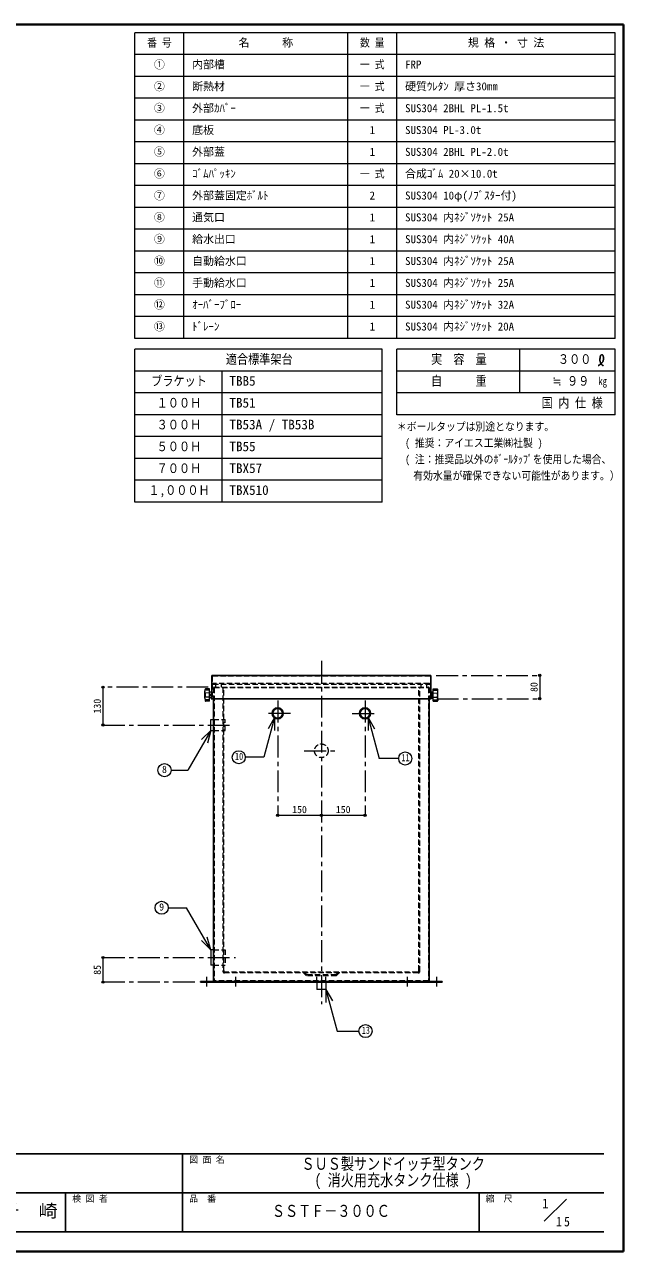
# Model space of a CAD drawing. Units: millimetres at full size, sheet at 1:15. Extents: x -3184 to 2891, y -2037 to 2178.
# Drawn here: x 834 to 2891, y -2037 to 2178 of the extents above; entities that cross this region are included whole.
import ezdxf
from ezdxf.enums import TextEntityAlignment as Align

# ---------------------------------------------------------------- set-up
doc = ezdxf.new("R2010")
doc.units = ezdxf.units.MM
doc.header["$LTSCALE"] = 15
doc.header["$PDMODE"] = 32
doc.header["$PDSIZE"] = 7.5
doc.linetypes.add('CHAIN1', pattern=[8, 5, -1, 1, -1])
doc.linetypes.add('DASHED1', pattern=[1.8, 1.2, -0.6])
doc.layers.add('0-0', color=7, linetype='Continuous', lineweight=18)
doc.styles.add('ＭＳ ゴシック', font='')
doc.styles.get('ＭＳ ゴシック').set_extended_font_data('MS Gothic')

msp = doc.modelspace()

# ---------------------------------------------------------------- linework, layer by layer
at = {"layer": '0-0', "color": 1, "lineweight": 40}
for p, q in [((2890.8, 2177.87), (-3184.2, 2177.87)), ((2890.8, -2037.13), (2890.8, 2177.87)), ((2890.8, -2037.13), (-3184.2, -2037.13))]:
    msp.add_line(p, q, dxfattribs=at)
at = {"layer": '0-0', "color": 3}
for p, q in [((2862.67, 2149.74), (1212.67, 2149.74)), ((1212.67, 1099.74), (1212.67, 2149.74)), ((1381.42, 1099.74), (1381.42, 2149.74)), ((1943.92, 1099.74), (1943.92, 2149.74)), ((2112.67, 1099.74), (2112.67, 2149.74)), ((2862.67, 1099.74), (2862.67, 2149.74)), ((2862.67, 2074.74), (1212.67, 2074.74)), ((2862.67, 1999.74), (1212.67, 1999.74)), ((2862.67, 1924.74), (1212.67, 1924.74)), ((2862.67, 1849.74), (1212.67, 1849.74)), ((2862.67, 1774.74), (1212.67, 1774.74)), ((2862.67, 1699.74), (1212.67, 1699.74)), ((2862.67, 1624.74), (1212.67, 1624.74)), ((2862.67, 1549.74), (1212.67, 1549.74)), ((2862.67, 1474.74), (1212.67, 1474.74)), ((2862.67, 1399.74), (1212.67, 1399.74)), ((2862.67, 1324.74), (1212.67, 1324.74)), ((2862.67, 1249.74), (1212.67, 1249.74)), ((2862.67, 1174.74), (1212.67, 1174.74)), ((2862.67, 1099.74), (1212.67, 1099.74)), ((2062.67, 1062.24), (1212.67, 1062.24)), ((1212.67, 537.24), (1212.67, 1062.24)), ((2062.67, 537.24), (2062.67, 1062.24)), ((2112.67, 837.24), (2112.67, 1062.24)), ((2862.67, 1062.24), (2112.67, 1062.24)), ((2534.55, 912.24), (2534.55, 1062.24)), ((2862.67, 837.24), (2862.67, 1062.24)), ((2062.67, 987.24), (1212.67, 987.24)), ((1512.67, 537.24), (1512.67, 987.24)), ((2862.67, 987.24), (2112.67, 987.24)), ((2062.67, 912.24), (1212.67, 912.24)), ((2862.67, 912.24), (2112.67, 912.24)), ((2062.67, 837.24), (1212.67, 837.24)), ((2862.67, 837.24), (2112.67, 837.24)), ((2062.67, 762.24), (1212.67, 762.24)), ((2062.67, 687.24), (1212.67, 687.24)), ((2062.67, 612.24), (1212.67, 612.24)), ((2062.67, 537.24), (1212.67, 537.24))]:
    msp.add_line(p, q, dxfattribs=at)
at = {"layer": '0-0', "color": 4, "linetype": 'CHAIN1', "lineweight": 9}
for p, q in [((1853.3, -8.13), (1853.3, -1187.13)), ((2247.8, -58.13), (2603.3, -58.13)), ((1464.8, -98.63), (1103.3, -98.63)), ((1703.3, -144.63), (1703.3, -538.63)), ((2003.3, -144.63), (2003.3, -538.63)), ((2249.8, -138.13), (2603.3, -138.13)), ((1747.3, -188.63), (1659.3, -188.63)), ((1959.3, -188.63), (2047.3, -188.63)), ((1103.3, -228.63), (1548.3, -228.63)), ((1794.8, -317.13), (1911.8, -317.13)), ((1103.3, -1027.13), (1558.3, -1027.13)), ((1458.3, -1094.13), (1458.3, -1127.13)), ((1558.3, -1094.13), (1558.3, -1127.13)), ((2148.3, -1094.13), (2148.3, -1127.13)), ((2248.3, -1094.13), (2248.3, -1127.13)), ((1418.3, -1112.13), (1103.3, -1112.13))]:
    msp.add_line(p, q, dxfattribs=at)
at = {"layer": '0-0', "color": 5, "lineweight": 25}
for p, q in [((1476.8, -60.13), (1476.8, -138.13)), ((1478.8, -58.13), (2227.8, -58.13)), ((2229.8, -60.13), (2229.8, -138.13)), ((1476.8, -138.13), (2229.8, -138.13)), ((1483.3, -138.13), (1483.3, -1107.63)), ((2223.3, -1107.63), (2223.3, -138.13)), ((1438.3, -1109.13), (1438.3, -1112.13)), ((2268.3, -1109.13), (1438.3, -1109.13)), ((2268.3, -1112.13), (1438.3, -1112.13)), ((2268.3, -1109.13), (2268.3, -1112.13))]:
    msp.add_line(p, q, dxfattribs=at)
at = {"layer": '0-0', "linetype": 'DASHED1'}
for p, q in [((1478.8, -61.13), (1478.8, -138.13)), ((1479.8, -60.13), (2226.8, -60.13)), ((2227.8, -61.13), (2227.8, -138.13)), ((1481.8, -88.63), (2224.8, -88.63)), ((1483.3, -100.13), (1483.3, -138.13)), ((2221.8, -85.63), (1484.8, -85.63)), ((1484.8, -98.63), (2221.8, -98.63)), ((1484.8, -100.88), (1484.8, -1106.88)), ((1485.55, -100.13), (2221.05, -100.13)), ((1490.8, -98.63), (1490.8, -88.63)), ((1515.3, -100.13), (1515.3, -1075.13)), ((1518.3, -1072.13), (1518.3, -98.63)), ((2188.3, -1072.13), (2188.3, -98.63)), ((2191.3, -1075.13), (2191.3, -100.13)), ((2215.8, -98.63), (2215.8, -88.63)), ((2221.8, -100.88), (2221.8, -1106.88)), ((2223.3, -100.13), (2223.3, -138.13)), ((2186.3, -1080.13), (1520.3, -1080.13)), ((2183.3, -1077.13), (1523.3, -1077.13)), ((2221.05, -1107.63), (1485.55, -1107.63)), ((1503.3, -1107.63), (1503.3, -1109.13)), ((1551.3, -1109.13), (1551.3, -1112.13)), ((1565.3, -1109.13), (1565.3, -1112.13)), ((2141.3, -1109.13), (2141.3, -1112.13)), ((2155.3, -1109.13), (2155.3, -1112.13)), ((2203.3, -1107.63), (2203.3, -1109.13))]:
    msp.add_line(p, q, dxfattribs=at)
at = {"layer": '0-0', "color": 4, "lineweight": 9}
for p, q in [((2603.3, -58.13), (2603.3, -138.13)), ((1103.3, -98.63), (1103.3, -228.63)), ((1703.3, -538.63), (1853.3, -538.63)), ((1853.3, -538.63), (2003.3, -538.63)), ((1103.3, -1027.13), (1103.3, -1112.13))]:
    msp.add_line(p, q, dxfattribs=at)
at = {"layer": '0-0'}
for p, q in [((1453.3, -136.87), (1453.3, -114.39)), ((1453.31, -113.87), (1453.7, -106.48)), ((1469.3, -108.7), (1454.75, -109.18)), ((1469.3, -118.78), (1454.75, -118.29)), ((1468.78, -104.17), (1455.63, -104.59)), ((1469.3, -146.59), (1469.3, -104.67)), ((1474.84, -116.09), (1469.3, -115.63)), ((1472.05, -123.28), (1472.05, -127.98)), ((1472.67, -122.63), (1475.3, -122.63)), ((1472.67, -125.63), (1475.3, -125.63)), ((1475.3, -113.13), (1476.8, -113.13)), ((1475.3, -113.13), (1475.3, -138.13)), ((2231.3, -113.13), (2229.8, -113.13)), ((2233.92, -122.63), (2231.3, -122.63)), ((2233.92, -125.63), (2231.3, -125.63)), ((2231.76, -116.09), (2237.3, -115.63)), ((2234.55, -123.28), (2234.55, -127.98)), ((2237.3, -146.59), (2237.3, -104.67)), ((2237.3, -108.7), (2251.85, -109.18)), ((2237.3, -118.78), (2251.85, -118.29)), ((2237.81, -104.17), (2250.96, -104.59)), ((2253.28, -113.87), (2252.89, -106.48)), ((2253.3, -136.87), (2253.3, -114.39)), ((1453.31, -137.39), (1453.7, -144.78)), ((1469.3, -132.48), (1454.75, -132.97)), ((1469.3, -142.56), (1454.75, -142.08)), ((1468.78, -147.09), (1455.63, -146.67)), ((1474.84, -135.17), (1469.3, -135.63)), ((1472.67, -128.63), (1475.3, -128.63)), ((1475.3, -138.13), (1476.8, -138.13)), ((2233.92, -128.63), (2231.3, -128.63)), ((2231.76, -135.17), (2237.3, -135.63)), ((2237.3, -132.48), (2251.85, -132.97)), ((2237.3, -142.56), (2251.85, -142.08)), ((2237.81, -147.09), (2250.96, -146.67)), ((2253.28, -137.39), (2252.89, -144.78)), ((1692.74, -202.38), (1656.05, -339.3)), ((1692.74, -202.38), (1670.24, -241.35)), ((1692.74, -202.38), (1692.74, -247.38)), ((2013.86, -202.38), (2013.86, -247.38)), ((2013.86, -202.38), (2036.36, -241.35)), ((2013.86, -202.38), (2051.68, -343.53)), ((1473.83, -246.97), (1395, -383.52)), ((1473.83, -246.97), (1442.01, -278.79)), ((1473.83, -246.97), (1462.19, -290.44)), ((1473.3, -247.63), (1483.3, -247.63)), ((1656.05, -339.3), (1592.13, -339.3)), ((2118.91, -343.53), (2051.68, -343.53)), ((1336.92, -383.52), (1395, -383.52)), ((1327.33, -856.45), (1390.05, -856.45)), ((1473.3, -1000.63), (1390.05, -856.45)), ((1473.3, -1000.63), (1441.48, -968.81)), ((1473.3, -1000.63), (1461.65, -957.16)), ((1483.3, -1000.63), (1473.3, -1000.63)), ((1473.3, -1000.63), (1473.3, -1053.63)), ((1483.3, -1053.63), (1473.3, -1053.63)), ((1837.8, -1112.13), (1837.8, -1137.13)), ((1868.8, -1137.13), (1837.8, -1137.13)), ((1868.69, -1136.95), (1891.19, -1175.92)), ((1868.69, -1136.95), (1868.69, -1181.95)), ((1868.8, -1112.13), (1868.8, -1137.13)), ((2618.97, -1932.89), (2694.73, -1857.13))]:
    msp.add_line(p, q, dxfattribs=at)
at = {"layer": '0-0', "color": 4, "linetype": 'DASHED1', "lineweight": 9}
for p, q in [((1510.8, -98.63), (1510.8, -88.63)), ((2195.8, -98.63), (2195.8, -88.63)), ((1483.3, -209.63), (1523.3, -209.63)), ((1523.3, -247.63), (1523.3, -209.63)), ((1483.3, -247.63), (1523.3, -247.63)), ((1483.3, -1000.63), (1523.3, -1000.63)), ((1523.3, -1000.63), (1523.3, -1053.63)), ((1483.3, -1053.63), (1523.3, -1053.63)), ((1792.06, -1080.13), (1802.06, -1090.13)), ((1793.3, -1077.13), (1803.3, -1087.13)), ((1903.3, -1087.13), (1803.3, -1087.13)), ((1837.8, -1112.13), (1837.8, -1087.13)), ((1868.8, -1112.13), (1868.8, -1087.13)), ((1913.3, -1077.13), (1903.3, -1087.13)), ((1451.3, -1109.13), (1451.3, -1112.13)), ((1465.3, -1109.13), (1465.3, -1112.13)), ((2241.3, -1109.13), (2241.3, -1112.13)), ((2255.3, -1109.13), (2255.3, -1112.13))]:
    msp.add_line(p, q, dxfattribs=at)
at = {"layer": '0-0', "color": 6, "lineweight": 25}
for p, q in [((-3116.7, -1701.77), (2823.3, -1701.77)), ((1376.87, -1969.63), (1376.87, -1701.77)), ((2823.3, -1835.7), (-230.27, -1835.7)), ((975.08, -1969.63), (975.08, -1835.7)), ((2394.73, -1969.63), (2394.73, -1835.7)), ((2823.3, -1969.63), (-3116.7, -1969.63))]:
    msp.add_line(p, q, dxfattribs=at)
at = {"layer": '0-0', "color": 5, "lineweight": 25}
for points in [[(2804.18, 1006.17), (2805.16, 1006.74), (2806.85, 1007.72), (2808.51, 1008.72), (2810.16, 1009.77), (2811.77, 1010.86), (2813.33, 1012.03), (2814.22, 1012.75), (2814.87, 1013.31), (2815.95, 1014.31), (2816.98, 1015.37), (2817.94, 1016.49), (2818.81, 1017.67), (2819.58, 1018.91), (2819.97, 1019.66), (2820.25, 1020.27), (2820.68, 1021.35), (2821.04, 1022.46), (2821.33, 1023.59), (2821.55, 1024.74), (2821.71, 1025.89), (2821.78, 1026.56), (2821.83, 1027.26), (2821.88, 1028.45), (2821.89, 1029.64), (2821.88, 1030.84), (2821.84, 1032.04), (2821.8, 1033.25), (2821.78, 1033.96), (2821.76, 1034.71), (2821.71, 1035.99), (2821.61, 1037.27), (2821.41, 1038.52), (2821.07, 1039.73), (2820.54, 1040.89), (2820.14, 1041.53), (2819.88, 1041.87), (2819.37, 1042.43), (2818.81, 1042.92), (2818.21, 1043.33)], [(2818.21, 1043.33), (2817.57, 1043.64), (2816.91, 1043.8), (2816.52, 1043.83), (2816.2, 1043.81), (2815.65, 1043.69), (2815.11, 1043.48), (2814.59, 1043.19), (2814.1, 1042.83), (2813.64, 1042.43), (2813.39, 1042.18), (2813.05, 1041.79), (2812.53, 1041.08), (2812.1, 1040.33), (2811.74, 1039.54), (2811.45, 1038.73), (2811.21, 1037.9), (2811.09, 1037.42), (2810.96, 1036.8), (2810.77, 1035.75), (2810.62, 1034.68), (2810.51, 1033.61), (2810.41, 1032.54), (2810.32, 1031.46), (2810.27, 1030.84), (2810.21, 1030.09), (2810.1, 1028.81), (2810.01, 1027.52), (2809.96, 1026.24), (2809.96, 1024.95), (2810.03, 1023.68), (2810.1, 1022.94), (2810.2, 1022.31), (2810.42, 1021.21), (2810.7, 1020.13), (2811.03, 1019.06), (2811.41, 1018), (2811.82, 1016.96), (2812.08, 1016.37), (2812.27, 1015.94)], [(2812.27, 1015.94), (2812.61, 1015.2), (2812.97, 1014.48), (2813.34, 1013.76), (2813.73, 1013.05), (2814.14, 1012.34), (2814.38, 1011.93), (2814.67, 1011.45), (2815.2, 1010.64), (2815.76, 1009.85), (2816.37, 1009.11), (2817.02, 1008.42), (2817.73, 1007.8), (2818.16, 1007.49), (2818.54, 1007.25), (2819.21, 1006.89), (2819.92, 1006.57), (2820.65, 1006.29), (2821.4, 1006.04), (2822.16, 1005.81), (2822.6, 1005.68)]]:
    msp.add_lwpolyline(points, dxfattribs=at)
at = {"layer": '0-0'}
for points in [[(2231.3, -113.13), (2231.3, -138.13), (2229.8, -138.13)], [(1473.3, -247.63), (1473.3, -209.63), (1483.3, -209.63)], [(1868.69, -1136.95), (1907.06, -1280.15), (1982.51, -1280.15)]]:
    msp.add_lwpolyline(points, dxfattribs=at)
at = {"layer": '0-0', "color": 4, "linetype": 'DASHED1', "lineweight": 9}
msp.add_lwpolyline([(1914.54, -1080.13), (1904.54, -1090.13), (1802.06, -1090.13)], dxfattribs=at)
at = {"layer": '0-0', "color": 5, "lineweight": 25}
for centre, radius in [((1703.3, -188.63), 19), ((1703.3, -188.63), 17), ((2003.3, -188.63), 19), ((2003.3, -188.63), 17)]:
    msp.add_circle(centre, radius, dxfattribs=at)
at = {"layer": '0-0', "color": 4, "linetype": 'DASHED1', "lineweight": 9}
msp.add_circle((1853.3, -317.13), 23.5, dxfattribs=at)
at = {"layer": '0-0'}
for centre in [(1569.63, -339.3), (2141.41, -343.53), (1314.42, -383.52), (1304.83, -856.45), (2005.01, -1280.15)]:
    msp.add_circle(centre, 22.5, dxfattribs=at)
at = {"layer": '0-0', "color": 5, "lineweight": 25}
for centre, radius, start, end in [((1478.8, -60.13), 2, 90, 180), ((2227.8, -60.13), 2, 0, 90), ((1484.8, -1107.63), 1.5, 180, 270), ((2221.8, -1107.63), 1.5, 270, 0)]:
    msp.add_arc(centre, radius, start, end, dxfattribs=at)
at = {"layer": '0-0', "linetype": 'DASHED1'}
for centre, radius, start, end in [((1479.8, -61.13), 1, 90, 180), ((2226.8, -61.13), 1, 0, 90), ((1484.8, -91.63), 6, 90, 180), ((1481.8, -91.63), 3, 90, 180), ((1484.8, -100.13), 1.5, 90, 180), ((1485.55, -100.88), 0.75, 90, 180), ((2221.05, -100.88), 0.75, 0, 90), ((2221.8, -91.63), 6, 0, 90), ((2221.8, -100.13), 1.5, 0, 90), ((2224.8, -91.63), 3, 0, 90), ((1520.3, -1075.13), 5, 180, 270), ((1523.3, -1072.13), 5, 180, 270), ((2183.3, -1072.13), 5, 270, 0), ((2186.3, -1075.13), 5, 270, 0), ((1485.55, -1106.88), 0.75, 180, 270), ((2221.05, -1106.88), 0.75, 270, 0)]:
    msp.add_arc(centre, radius, start, end, dxfattribs=at)
at = {"layer": '0-0'}
for centre, radius, start, end in [((1463.3, -114.39), 10, 176.98087, 180), ((1455.7, -106.59), 2, 91.84585, 176.98087), ((1508.13, -125.63), 54.34, 172.70127, 187.29873), ((1454.73, -118.79), 0.5, 88.09085, 172.70127), ((1456.37, -106.13), 2.07, 141.26695, 176.97243), ((1464.26, -106.21), 9.96, 178.90936, 197.37998), ((1468.8, -104.67), 0.5, 0, 91.84585), ((1474.15, -124.13), 2.11, 134.62454, 225.37546), ((1473.61, -124.16), 1.79, 121.62812, 150.75937), ((1474.15, -127.13), 2.11, 134.62454, 225.37546), ((1474.8, -116.59), 0.5, 0, 85.23636), ((2231.8, -116.59), 0.5, 94.76364, 180), ((2232.98, -124.16), 1.79, 29.24063, 58.37188), ((2232.44, -124.13), 2.11, 314.62454, 45.37546), ((2232.44, -127.13), 2.11, 314.62454, 45.37546), ((2237.8, -104.67), 0.5, 88.15415, 180), ((2250.9, -106.59), 2, 3.01913, 88.15415), ((2242.34, -106.21), 9.96, 342.62002, 1.09064), ((2251.86, -118.79), 0.5, 7.29873, 91.90915), ((2250.23, -106.13), 2.07, 3.02757, 38.73305), ((2198.46, -125.63), 54.34, 352.70127, 7.29873), ((2243.3, -114.39), 10, 0, 3.01913), ((1463.3, -136.87), 10, 180, 183.01913), ((1455.7, -144.67), 2, 183.01913, 268.15415), ((1454.73, -132.47), 0.5, 187.29873, 271.90915), ((1464.26, -145.05), 9.96, 162.62002, 181.09064), ((1456.37, -145.13), 2.07, 183.02757, 218.73305), ((1468.8, -146.59), 0.5, 268.15415, 0), ((1473.61, -127.1), 1.79, 209.24063, 238.37188), ((1474.8, -134.67), 0.5, 274.76364, 0), ((2231.8, -134.67), 0.5, 180, 265.23636), ((2232.98, -127.1), 1.79, 301.62812, 330.75937), ((2237.8, -146.59), 0.5, 180, 271.84585), ((2250.9, -144.67), 2, 271.84585, 356.98087), ((2251.86, -132.47), 0.5, 268.09085, 352.70127), ((2242.34, -145.05), 9.96, 358.90936, 17.37998), ((2250.23, -145.13), 2.07, 321.26695, 356.97243), ((2243.3, -136.87), 10, 356.98087, 0)]:
    msp.add_arc(centre, radius, start, end, dxfattribs=at)
at = {"layer": '0-0', "color": 1}
for p in [(2603.3, -58.13), (1103.3, -98.63), (2603.3, -138.13), (1103.3, -228.63), (1703.3, -538.63), (1853.3, -538.63), (2003.3, -538.63), (1103.3, -1027.13), (1103.3, -1112.13)]:
    msp.add_point(p, dxfattribs=at)

# ---------------------------------------------------------------- texts
at = {"layer": '0-0', "style": 'ＭＳ ゴシック'}
for s, height, width, p in [('番 号', 27.49, 0.9, (1254.86, 2093.49)), ('数 量', 27.49, 0.9, (1986.11, 2093.49)), ('一 式', 27.49, 0.9, (1986.11, 2018.49)), ('一 式', 27.49, 0.9, (1986.11, 1943.49)), ('一 式', 27.49, 0.9, (1986.11, 1868.49)), ('一 式', 27.49, 0.9, (1986.11, 1643.49)), ('適合標準架台', 32.99, 0.85, (1525.17, 1002.24)), ('実\u3000容\u3000量', 32.99, 0.85, (2229.86, 1002.24)), ('３００', 32.99, 0.85, (2665.8, 1002.24)), ('ブラケット', 32.99, 0.85, (1268.92, 927.24)), ('自\u3000\u3000\u3000重', 32.99, 0.85, (2229.86, 927.24)), ('≒ ９９', 32.99, 0.85, (2647.05, 927.24)), ('kg', 27.49, 0.8, (2804.55, 930.99)), ('１００Ｈ', 32.99, 0.85, (1287.67, 852.24)), ('国 内 仕 様', 32.99, 0.85, (2609.55, 852.24)), ('３００Ｈ', 32.99, 0.85, (1287.67, 777.24)), ('＊ボールタップは別途となります。', 27.49, 0.9, (2112.67, 774.74)), ('５００Ｈ', 32.99, 0.85, (1287.67, 702.24)), ('( 推奨：アイエス工業㈱社製 )', 27.49, 0.9, (2140.8, 718.49)), ('( 注：推奨品以外のﾎﾞｰﾙﾀｯﾌﾟを使用した場合、', 27.49, 0.9, (2140.8, 662.24)), ('７００Ｈ', 32.99, 0.85, (1287.67, 627.24)), ('有効水量が確保できない可能性があります。）', 27.49, 0.9, (2168.92, 605.99)), ('１,０００Ｈ', 32.99, 0.85, (1259.55, 552.24)), ('10', 24.74, 0.8, (1556.51, -356.17)), ('11', 24.74, 0.8, (2128.28, -360.4)), ('13', 24.74, 0.8, (1991.88, -1297.02)), ('ＳＵＳ製サンドイッチ型タンク', 41.24, 0.8, (1785.08, -1768.74)), ('( 消火用充水タンク仕様 )', 41.24, 0.8, (1830.08, -1824.99)), ('千\u3000崎', 43.99, 1.1, (750.08, -1932.67)), ('ＳＳＴＦ－３００Ｃ', 41.24, 0.8, (1683.3, -1930.79))]:
    msp.add_text(s, height=height, dxfattribs=dict(at, width=width)).set_placement(p, align=Align.BOTTOM_LEFT)
for s, height, p in [('名\u3000\u3000\u3000称', 27.49, (1568.92, 2093.49)), ('規 格 ・ 寸 法', 27.49, (2356.42, 2093.49)), ('①', 27.49, (1278.3, 2018.49)), ('内部槽', 27.49, (1409.55, 2018.49)), ('FRP', 27.49, (2140.8, 2018.49)), ('②', 27.49, (1278.3, 1943.49)), ('断熱材', 27.49, (1409.55, 1943.49)), ('硬質ｳﾚﾀﾝ 厚さ30㎜', 27.49, (2140.8, 1943.49)), ('③', 27.49, (1278.3, 1868.49)), ('外部ｶﾊﾞｰ', 27.49, (1409.55, 1868.49)), ('SUS304 2BHL PL-1.5t', 27.49, (2140.8, 1868.49)), ('④', 27.49, (1278.3, 1793.49)), ('底板', 27.49, (1409.55, 1793.49)), ('1', 27.49, (2018.92, 1793.49)), ('SUS304 PL-3.0t', 27.49, (2140.8, 1793.49)), ('⑤', 27.49, (1278.3, 1718.49)), ('外部蓋', 27.49, (1409.55, 1718.49)), ('1', 27.49, (2018.92, 1718.49)), ('SUS304 2BHL PL-2.0t', 27.49, (2140.8, 1718.49)), ('⑥', 27.49, (1278.3, 1643.49)), ('ｺﾞﾑﾊﾟｯｷﾝ', 27.49, (1409.55, 1643.49)), ('合成ｺﾞﾑ 20×10.0t', 27.49, (2140.8, 1643.49)), ('⑦', 27.49, (1278.3, 1568.49)), ('外部蓋固定ﾎﾞﾙﾄ', 27.49, (1409.55, 1568.49)), ('2', 27.49, (2018.92, 1568.49)), ('SUS304 10φ(ﾉﾌﾞｽﾀｰ付)', 27.49, (2140.8, 1568.49)), ('⑧', 27.49, (1278.3, 1493.49)), ('通気口', 27.49, (1409.55, 1493.49)), ('1', 27.49, (2018.92, 1493.49)), ('SUS304 内ﾈｼﾞｿｹｯﾄ 25A', 27.49, (2140.8, 1493.49)), ('⑨', 27.49, (1278.3, 1418.49)), ('給水出口', 27.49, (1409.55, 1418.49)), ('1', 27.49, (2018.92, 1418.49)), ('SUS304 内ﾈｼﾞｿｹｯﾄ 40A', 27.49, (2140.8, 1418.49)), ('⑩', 27.49, (1278.3, 1343.49)), ('自動給水口', 27.49, (1409.55, 1343.49)), ('1', 27.49, (2018.92, 1343.49)), ('SUS304 内ﾈｼﾞｿｹｯﾄ 25A', 27.49, (2140.8, 1343.49)), ('⑪', 27.49, (1278.3, 1268.49)), ('手動給水口', 27.49, (1409.55, 1268.49)), ('SUS304 内ﾈｼﾞｿｹｯﾄ 25A', 27.49, (2140.8, 1268.49)), ('1', 27.49, (2018.92, 1268.49)), ('⑫', 27.49, (1278.3, 1193.49)), ('ｵｰﾊﾞｰﾌﾞﾛｰ', 27.49, (1409.55, 1193.49)), ('1', 27.49, (2018.92, 1193.49)), ('SUS304 内ﾈｼﾞｿｹｯﾄ 32A', 27.49, (2140.8, 1193.49)), ('⑬', 27.49, (1278.3, 1118.49)), ('ﾄﾞﾚｰﾝ', 27.49, (1409.55, 1118.49)), ('1', 27.49, (2018.92, 1118.49)), ('SUS304 内ﾈｼﾞｿｹｯﾄ 20A', 27.49, (2140.8, 1118.49)), ('TBB5', 32.99, (1537.67, 927.24)), ('TB51', 32.99, (1537.67, 852.24)), ('TB53A / TB53B', 32.99, (1537.67, 777.24)), ('TB55', 32.99, (1537.67, 702.24)), ('TBX57', 32.99, (1537.67, 627.24)), ('TBX510', 32.99, (1537.67, 552.24)), ('8', 24.74, (1305.98, -400.39)), ('150', 24.74, (1752.99, -538.63)), ('150', 24.74, (1902.99, -538.63)), ('9', 24.74, (1296.39, -873.32)), ('図 面 名', 21.99, (1399.37, -1739.27)), ('検 図 者', 21.99, (997.58, -1873.2)), ('品\u3000番', 21.99, (1399.37, -1873.2)), ('縮\u3000尺', 21.99, (2417.23, -1873.2)), ('1', 32.99, (2611.35, -1898.42))]:
    msp.add_text(s, height=height, dxfattribs=at).set_placement(p, align=Align.BOTTOM_LEFT)
for s, p in [('80', (2603.3, -115.01)), ('130', (1103.3, -188.94)), ('85', (1103.3, -1086.51))]:
    msp.add_text(s, height=24.74, rotation=90, dxfattribs=at).set_placement(p, align=Align.BOTTOM_LEFT)
at = {"layer": '0-0', "insert": (2659.3, -1951.48), "char_height": 32.99, "attachment_point": 7, "style": 'ＭＳ ゴシック'}
msp.add_mtext('\\T1.36;\\W0.9;15', dxfattribs=at)

doc.saveas('drawing.dxf')
